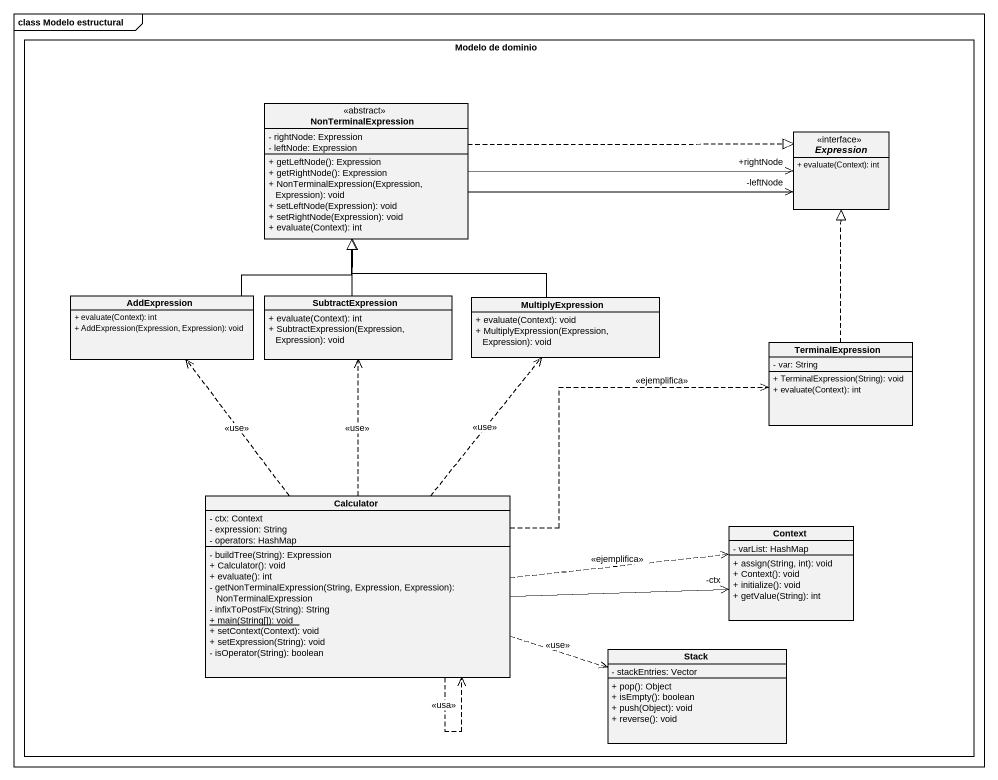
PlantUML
@startuml
mainframe class Modelo estructural
hide circle
hide empty members
skinparam classAttributeIconSize 0
rectangle "Modelo de dominio" as Modelo_de_dominio {
  class NonTerminalExpression <<abstract>> {
    - rightNode: Expression
    - leftNode: Expression
    + getLeftNode(): Expression
    + getRightNode(): Expression
    + NonTerminalExpression(Expression, Expression): void
    + setLeftNode(Expression): void
    + setRightNode(Expression): void
    + evaluate(Context): int
  }
  interface Expression {
    + evaluate(Context): int
  }
  class AddExpression {
    + evaluate(Context): int
    + AddExpression(Expression, Expression): void
  }
  class SubtractExpression {
    + evaluate(Context): int
    + SubtractExpression(Expression, Expression): void
  }
  class MultiplyExpression {
    + evaluate(Context): void
    + MultiplyExpression(Expression, Expression): void
  }
  class TerminalExpression {
    - var: String
    + TerminalExpression(String): void
    + evaluate(Context): int
  }
  class Calculator {
    - ctx: Context
    - expression: String
    - operators: HashMap
    - buildTree(String): Expression
    + Calculator(): void
    + evaluate(): int
    - getNonTerminalExpression(String, Expression, Expression): NonTerminalExpression
    - infixToPostFix(String): String
    {static} + main(String[]): void
    + setContext(Context): void
    + setExpression(String): void
    - isOperator(String): boolean
  }
  class Context {
    - varList: HashMap
    + assign(String, int): void
    + Context(): void
    + initialize(): void
    + getValue(String): int
  }
  class "Stack" as Stack_ {
    - stackEntries: Vector
    + pop(): Object
    + isEmpty(): boolean
    + push(Object): void
    + reverse(): void
  }
}
NonTerminalExpression -right-> "-leftNode" Expression
NonTerminalExpression -right-> "+rightNode" Expression
NonTerminalExpression .right.|> Expression
AddExpression -up-|> NonTerminalExpression
SubtractExpression -up-|> NonTerminalExpression
MultiplyExpression -up-|> NonTerminalExpression
TerminalExpression .up.|> Expression
Calculator .up.> AddExpression : <<use>>
Calculator .up.> SubtractExpression : <<use>>
Calculator .up.> MultiplyExpression : <<use>>
Calculator .right.> TerminalExpression : <<ejemplifica>>
Calculator ..> Calculator : <<usa>>
Calculator .right.> Context : <<ejemplifica>>
Calculator -right-> "-ctx" Context
Calculator .right.> Stack_ : <<use>>
@enduml
